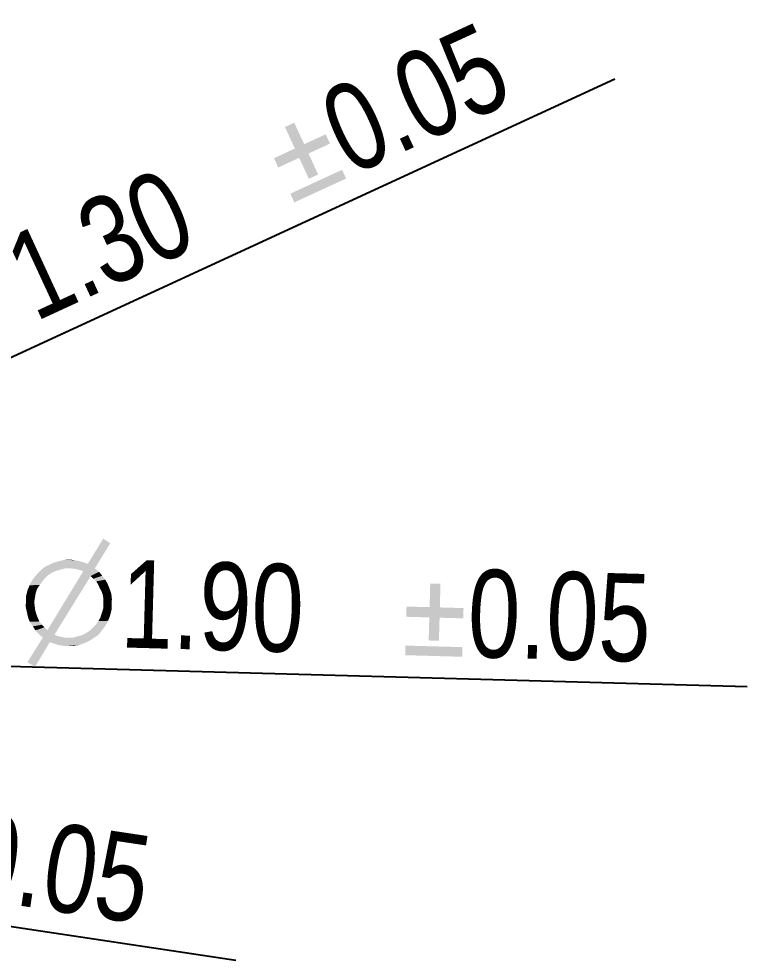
# Model space of a CAD drawing. Header units: millimetres. Extents: x 0 to 420, y 0 to 297.
# Drawn here: x 231.91 to 256.79, y 221.17 to 253.35 of the extents above; entities that cross this region are included whole.
import ezdxf

# ---------------------------------------------------------------- set-up
doc = ezdxf.new("R2010")
doc.units = ezdxf.units.MM
doc.header["$LTSCALE"] = 23.1
doc.layers.get('0').update_dxf_attribs({"linetype": 'CONTINUOUS'})
doc.styles.get("Standard").update_dxf_attribs({"font": 'txt', "width": 0.8})
doc.dimstyles.new('DIMSTYLE_5', dxfattribs={"dimtxt": 3, "dimasz": 2.1, "dimexe": 2, "dimexo": 1, "dimtad": 1, "dimzin": 0, "dimdsep": 46, "dimtxsty": 'STANDARD', "dimblk": '_FILLED', "dimblk1": '_FILLED', "dimblk2": '_FILLED', "dimcen": 0.09, "dimazin": 0, "dimtol": 1, "dimtp": 0.05, "dimtm": 0.05, "dimtfac": 1, "dimtmove": 0, "dimatfit": 2, "dimldrblk": '_FILLED', "dimfxl": 1, "dimtolj": 1, "dimtzin": 0, "dimarcsym": 0})

# ---------------------------------------------------------------- blocks, each defined once
blk = doc.blocks.new('_FILLED')
at = {"color": 0, "linetype": 'BYBLOCK'}
blk.add_solid([(0, 0), (-1, 0.167), (-1, -0.167)], dxfattribs=at)
blk = doc.blocks.new('*D19')
at = {"color": 7, "linetype": 'CONTINUOUS'}
for p, q in [((227.638, 231.328), (222.69, 231.464)), ((226.689, 231.354), (227.638, 231.328)), ((228.588, 231.302), (227.638, 231.328)), ((227.638, 231.328), (256.795, 230.527))]:
    blk.add_line(p, q, dxfattribs=at)
at = {"color": 7, "linetype": 'CONTINUOUS', "xscale": 2.1, "yscale": 2.1, "zscale": 2.1}
for p, rotation in [((226.689, 231.354), 358.4256544957), ((228.588, 231.302), 178.4295302497)]:
    blk.add_blockref('_FILLED', p, dxfattribs=dict(at, rotation=rotation))
at = {"color": 7, "linetype": 'CONTINUOUS', "width": 0.8}
for s, p in [('1.90', (235.36, 231.866)), ('0.05', (247.219, 231.54))]:
    blk.add_text(s, height=3, rotation=-1.5732, dxfattribs=at).set_placement(p)
blk = doc.blocks.new('*D20')
at = {"color": 7, "linetype": 'CONTINUOUS'}
for p, q in [((205.956, 226.172), (207.588, 225.928)), ((209.22, 225.683), (207.588, 225.928)), ((207.588, 225.928), (239.324, 221.173))]:
    blk.add_line(p, q, dxfattribs=at)
at = {"color": 7, "linetype": 'CONTINUOUS', "xscale": 2.1, "yscale": 2.1, "zscale": 2.1}
for p, rotation in [((205.956, 226.172), 171.4797747837), ((209.22, 225.683), 351.4797747837)]:
    blk.add_blockref('_FILLED', p, dxfattribs=dict(at, rotation=rotation))
at = {"color": 7, "linetype": 'CONTINUOUS', "width": 0.8}
for s, p in [('3.30', (218.208, 225.095)), ('0.05', (229.941, 223.337))]:
    blk.add_text(s, height=3, rotation=-8.5202, dxfattribs=at).set_placement(p)
blk = doc.blocks.new('*D22')
at = {"color": 7, "linetype": 'CONTINUOUS'}
for p, q in [((206.188, 230.028), (252.268, 251.304)), ((206.778, 230.3), (206.188, 230.028)), ((205.598, 229.755), (206.188, 230.028))]:
    blk.add_line(p, q, dxfattribs=at)
at = {"color": 7, "linetype": 'CONTINUOUS', "xscale": 2.1, "yscale": 2.1, "zscale": 2.1}
for p, rotation in [((205.598, 229.755), 204.7845005209), ((206.778, 230.3), 24.7845005209)]:
    blk.add_blockref('_FILLED', p, dxfattribs=dict(at, rotation=rotation))
at = {"color": 7, "linetype": 'CONTINUOUS', "width": 0.8}
for s, p in [('0.05', (243.237, 247.961)), ('1.30', (232.466, 242.988))]:
    blk.add_text(s, height=3, rotation=24.7845, dxfattribs=at).set_placement(p)

msp = doc.modelspace()

# ---------------------------------------------------------------- linework, layer by layer
at = {"color": 7, "linetype": 'CONTINUOUS'}
for points in [[(241.318, 249.8), (241.339, 248.918), (241, 249.653)], [(241.339, 248.918), (241.318, 249.8), (241.658, 249.065)], [(241.658, 249.065), (242.393, 249.404), (240.771, 248.269)], [(241.486, 248.6), (240.771, 248.269), (242.393, 249.404)], [(241.804, 248.746), (241.486, 248.6), (242.393, 249.404)], [(241.804, 248.746), (242.393, 249.404), (242.54, 249.086)], [(241.339, 248.918), (241.658, 249.065), (240.771, 248.269)], [(241.339, 248.918), (240.771, 248.269), (240.624, 248.587)], [(241.804, 248.746), (241.817, 247.884), (241.486, 248.6)], [(241.817, 247.884), (241.804, 248.746), (242.135, 248.031)], [(242.953, 248.191), (241.321, 247.076), (241.184, 247.374)], [(241.321, 247.076), (242.953, 248.191), (243.091, 247.893)], [(235.029, 235.424), (234.264, 234.722), (234.792, 235.584)], [(234.264, 234.722), (235.029, 235.424), (234.501, 234.562)], [(233.493, 234.568), (232.614, 234.461), (232.749, 234.588)], [(234.501, 234.562), (232.749, 234.588), (232.905, 234.672)], [(233.493, 234.568), (232.749, 234.588), (234.501, 234.562)], [(234.264, 234.722), (232.905, 234.672), (233.082, 234.754)], [(234.501, 234.562), (232.905, 234.672), (234.264, 234.722)], [(234.112, 234.77), (233.082, 234.754), (233.281, 234.815)], [(233.082, 234.754), (234.112, 234.77), (234.264, 234.722)], [(233.808, 234.844), (233.281, 234.815), (233.458, 234.854)], [(233.808, 234.844), (233.96, 234.818), (233.281, 234.815)], [(233.281, 234.815), (233.96, 234.818), (234.112, 234.77)], [(233.458, 234.854), (233.655, 234.87), (233.808, 234.844)], [(232.805, 234.236), (232.365, 234.161), (232.479, 234.311)], [(233.051, 234.427), (232.479, 234.311), (232.614, 234.461)], [(233.051, 234.427), (232.918, 234.343), (232.479, 234.311)], [(232.479, 234.311), (232.918, 234.343), (232.805, 234.236)], [(233.493, 234.568), (233.339, 234.528), (232.614, 234.461)], [(233.339, 234.528), (233.207, 234.488), (232.614, 234.461)], [(232.614, 234.461), (233.207, 234.488), (233.051, 234.427)], [(234.362, 234.303), (232.888, 232.46), (234.104, 234.464)], [(232.888, 232.46), (234.362, 234.303), (233.125, 232.3)], [(233.647, 234.564), (233.493, 234.568), (234.501, 234.562)], [(233.778, 234.56), (233.647, 234.564), (234.501, 234.562)], [(233.887, 234.535), (233.778, 234.56), (234.501, 234.562)], [(233.996, 234.51), (233.887, 234.535), (234.501, 234.562)], [(234.104, 234.464), (233.996, 234.51), (234.501, 234.562)], [(234.104, 234.464), (234.501, 234.562), (234.651, 234.449)], [(234.104, 234.464), (234.651, 234.449), (234.362, 234.303)], [(234.651, 234.449), (234.757, 234.314), (234.362, 234.303)], [(234.448, 234.213), (234.362, 234.303), (234.757, 234.314)], [(234.448, 234.213), (234.757, 234.314), (234.863, 234.18)], [(232.532, 233.871), (232.202, 233.815), (232.273, 233.988)], [(232.715, 234.129), (232.273, 233.988), (232.365, 234.161)], [(232.715, 234.129), (232.624, 234), (232.273, 233.988)], [(232.273, 233.988), (232.624, 234), (232.532, 233.871)], [(232.365, 234.161), (232.805, 234.236), (232.715, 234.129)], [(234.863, 234.18), (234.555, 234.123), (234.448, 234.213)], [(234.555, 234.123), (234.863, 234.18), (234.946, 234.024)], [(234.946, 234.024), (234.617, 234.011), (234.555, 234.123)], [(234.679, 233.878), (234.617, 234.011), (234.946, 234.024)], [(234.679, 233.878), (234.946, 234.024), (235.008, 233.869)], [(246.316, 234.041), (245.943, 233.24), (245.965, 234.05)], [(245.943, 233.24), (246.316, 234.041), (246.293, 233.231)], [(232.458, 233.567), (232.148, 233.422), (232.153, 233.619)], [(232.484, 233.719), (232.153, 233.619), (232.202, 233.815)], [(232.153, 233.619), (232.484, 233.719), (232.458, 233.567)], [(232.202, 233.815), (232.532, 233.871), (232.484, 233.719)], [(235.008, 233.869), (234.742, 233.767), (234.679, 233.878)], [(234.742, 233.767), (235.008, 233.869), (235.069, 233.692)], [(235.069, 233.692), (234.782, 233.634), (234.742, 233.767)], [(234.782, 233.634), (235.069, 233.692), (235.086, 233.517)], [(235.086, 233.517), (234.8, 233.481), (234.782, 233.634)], [(232.432, 233.414), (232.143, 233.247), (232.148, 233.422)], [(232.432, 233.414), (232.45, 233.282), (232.143, 233.247)], [(232.148, 233.422), (232.458, 233.567), (232.432, 233.414)], [(235.081, 233.341), (234.792, 233.196), (234.796, 233.349)], [(234.792, 233.196), (235.081, 233.341), (235.075, 233.144)], [(234.796, 233.349), (234.8, 233.481), (235.086, 233.517)], [(234.796, 233.349), (235.086, 233.517), (235.081, 233.341)], [(232.143, 233.247), (232.45, 233.282), (232.468, 233.128)], [(232.468, 233.128), (232.182, 233.071), (232.143, 233.247)], [(232.182, 233.071), (232.468, 233.128), (232.508, 232.996)], [(232.508, 232.996), (232.221, 232.894), (232.182, 233.071)], [(232.221, 232.894), (232.508, 232.996), (232.549, 232.885)], [(235.026, 232.949), (234.696, 232.892), (234.744, 233.044)], [(235.075, 233.144), (234.744, 233.044), (234.792, 233.196)], [(234.744, 233.044), (235.075, 233.144), (235.026, 232.949)], [(245.943, 233.24), (245.146, 232.912), (245.155, 233.262)], [(245.943, 233.24), (246.293, 233.231), (245.146, 232.912)], [(246.293, 233.231), (247.103, 233.208), (245.146, 232.912)], [(245.934, 232.89), (245.146, 232.912), (247.103, 233.208)], [(246.284, 232.88), (245.934, 232.89), (247.103, 233.208)], [(246.284, 232.88), (247.103, 233.208), (247.094, 232.858)], [(232.549, 232.885), (232.282, 232.739), (232.221, 232.894)], [(232.549, 232.885), (232.611, 232.752), (232.282, 232.739)], [(232.282, 232.739), (232.611, 232.752), (232.696, 232.64)], [(232.696, 232.64), (232.387, 232.583), (232.282, 232.739)], [(234.536, 232.634), (234.627, 232.762), (234.956, 232.775)], [(234.536, 232.634), (234.956, 232.775), (234.863, 232.603)], [(234.956, 232.775), (234.627, 232.762), (234.696, 232.892)], [(234.696, 232.892), (235.026, 232.949), (234.956, 232.775)], [(246.284, 232.88), (245.912, 232.102), (245.934, 232.89)], [(245.912, 232.102), (246.284, 232.88), (246.262, 232.092)], [(232.387, 232.583), (232.696, 232.64), (232.781, 232.55)], [(232.781, 232.55), (232.471, 232.449), (232.387, 232.583)], [(232.781, 232.55), (232.888, 232.46), (232.471, 232.449)], [(232.599, 232.314), (232.471, 232.449), (232.888, 232.46)], [(233.125, 232.3), (232.599, 232.314), (232.888, 232.46)], [(234.636, 232.302), (234.044, 232.275), (234.177, 232.337)], [(234.177, 232.337), (234.311, 232.421), (234.75, 232.452)], [(234.177, 232.337), (234.75, 232.452), (234.636, 232.302)], [(234.75, 232.452), (234.311, 232.421), (234.423, 232.527)], [(234.863, 232.603), (234.423, 232.527), (234.536, 232.634)], [(234.423, 232.527), (234.863, 232.603), (234.75, 232.452)], [(232.964, 232.041), (232.201, 231.361), (232.727, 232.201)], [(232.201, 231.361), (232.964, 232.041), (232.459, 231.201)], [(233.125, 232.3), (232.727, 232.201), (232.599, 232.314)], [(233.125, 232.3), (233.233, 232.253), (232.727, 232.201)], [(233.233, 232.253), (233.342, 232.228), (232.727, 232.201)], [(233.342, 232.228), (233.472, 232.203), (232.727, 232.201)], [(233.472, 232.203), (233.582, 232.2), (232.727, 232.201)], [(233.582, 232.2), (233.735, 232.195), (232.727, 232.201)], [(234.324, 232.092), (232.727, 232.201), (233.735, 232.195)], [(232.727, 232.201), (234.324, 232.092), (232.964, 232.041)], [(232.964, 232.041), (234.324, 232.092), (234.146, 232.009)], [(234.146, 232.009), (233.116, 231.993), (232.964, 232.041)], [(233.116, 231.993), (234.146, 232.009), (233.969, 231.948)], [(234.48, 232.197), (233.735, 232.195), (233.889, 232.235)], [(233.735, 232.195), (234.48, 232.197), (234.324, 232.092)], [(233.889, 232.235), (234.044, 232.275), (234.636, 232.302)], [(233.889, 232.235), (234.636, 232.302), (234.48, 232.197)], [(233.969, 231.948), (233.268, 231.945), (233.116, 231.993)], [(233.421, 231.919), (233.268, 231.945), (233.969, 231.948)], [(233.574, 231.915), (233.421, 231.919), (233.969, 231.948)], [(233.574, 231.915), (233.969, 231.948), (233.771, 231.91)], [(247.067, 231.873), (245.11, 231.598), (245.119, 231.927)], [(245.11, 231.598), (247.067, 231.873), (247.058, 231.545)]]:
    msp.add_solid(points, dxfattribs=at)

# ---------------------------------------------------------------- dimensions: what is measured, and where the dimension line sits
for p1, p2, picture, middle in [((206.778, 230.3), (205.598, 229.755), '*D22', (241.581, 248.848)), ((228.588, 231.302), (226.689, 231.354), '*D19', (246.129, 233.071)), ((209.22, 225.683), (205.956, 226.172), '*D20', (229.044, 224.989))]:
    dim = msp.add_diameter_dim_2p(p1=p1, p2=p2, text='{\\fSymbol_ASME;\\W1.0;⌀}<>', dimstyle='DIMSTYLE_5', override={"dimpost": '<>'}, dxfattribs=at)
    dim.commit()
    dim.dimension.update_dxf_attribs({"geometry": picture, "text_midpoint": middle, "dimtype": 163})

doc.saveas('drawing.dxf')
